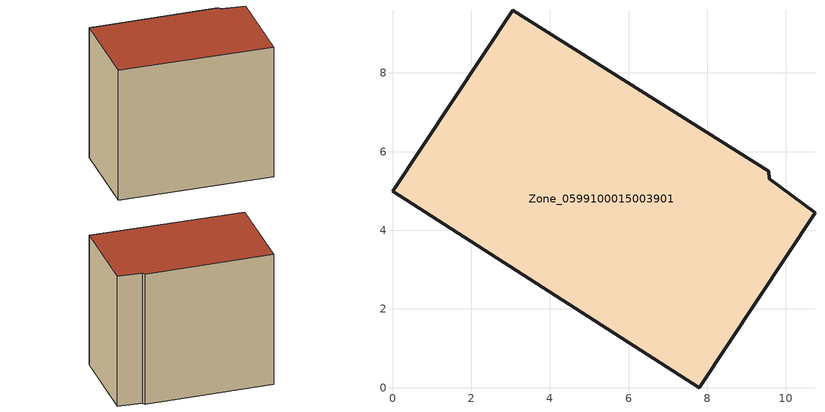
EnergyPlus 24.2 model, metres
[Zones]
Zone_0599100015003901
 floor ground (C_G): 0,4.99 3.05,9.59 9.57,5.5 9.57,5.31 10.74,4.44 7.79,0 z0.61
 wall outside (C_F): 3.05,9.59 0,4.99 7.79,0 10.74,4.44 9.57,5.31 9.57,5.5 3.05,9.59 z0.61:8.86
 roof outside (C_R): 10.74,4.44 9.57,5.31 9.57,5.5 3.05,9.59 0,4.99 7.79,0 z8.86
[BUILDING]
Pand.0599100015003901: North Axis=0; Terrain=City; Loads Convergence Tolerance Value=0.04; Temperature Convergence Tolerance Value=0.4; Solar Distribution=FullExterior; Maximum Number of Warmup Days=25; Minimum Number of Warmup Days=1
[Site:Location]
Rotterdam.The.Hague.AP_ZH_NLD Design_Conditions: Latitude=51.96; Longitude=4.45; Time Zone=1; Elevation=-4.5
[SITE:GROUNDTEMPERATURE:BUILDINGSURFACE]
18, 18, 18, 18, 18, 18, 18, 18, 18, 18, 18, 18
[MATERIAL] Thermal Absorptance=0.9; Solar Absorptance=0.7; Visible Absorptance=0.7
Name | Roughness | Thickness | Conductivity | Density | Specific Heat
G.TC.1975-1991 | MediumSmooth | 0.15 | 0.288461 | 540 | 1210
F.TC.1975-1991 | Rough | 0.3 | 0.230769 | 1920 | 840
R.TC.1975-1991 | MediumRough | 0.2 | 0.153846 | 1500 | 1000
[CONSTRUCTION]
C_G: G.TC.1975-1991
C_F: F.TC.1975-1991
C_R: R.TC.1975-1991
[ZONE]
Zone_0599100015003901: Type=1; Multiplier=1; Ceiling Height=Autocalculate; Volume=Autocalculate; Floor Area=autocalculate; Part of Total Floor Area=Yes
[ZONEINFILTRATION:DESIGNFLOWRATE]
Infil_Zone_0599100015003901: Zone or ZoneList or Space or SpaceList=Zone_0599100015003901; Schedule=AlwaysOn; Design Flow Rate Calculation Method=Flow/Area; Flow Rate per Floor Area=0.003; Constant Term Coefficient=1; Temperature Term Coefficient=0; Velocity Term Coefficient=0; Velocity Squared Term Coefficient=0
[HVACTEMPLATE:ZONE:IDEALLOADSAIRSYSTEM]
Zone_0599100015003901: Maximum Heating Supply Air Temperature=50; Minimum Cooling Supply Air Temperature=13; Maximum Heating Supply Air Humidity Ratio=0.0156; Minimum Cooling Supply Air Humidity Ratio=0.0077; Heating Limit=NoLimit; Cooling Limit=NoLimit; Dehumidification Control Type=ConstantSensibleHeatRatio; Cooling Sensible Heat Ratio=0.7; Dehumidification Setpoint=60; Humidification Control Type=None; Humidification Setpoint=30; Outdoor Air Method=None; Outdoor Air Flow Rate per Person=0.00944; Outdoor Air Flow Rate per Zone Floor Area=0; Outdoor Air Flow Rate per Zone=0; Demand Controlled Ventilation Type=None; Outdoor Air Economizer Type=NoEconomizer; Heat Recovery Type=None; Sensible Heat Recovery Effectiveness=0.7; Latent Heat Recovery Effectiveness=0.65
[ZONECONTROL:THERMOSTAT]
ThermostatControl_Zone_0599100015003901: Zone or ZoneList=Zone_0599100015003901; Control Type Schedule=DualSetpointControlType; Control 1=Thermostat_Zone_0599100015003901; Temperature Difference Between Cutout And Setpoint=0
[THERMOSTATSETPOINT:DUALSETPOINT]
Thermostat_Zone_0599100015003901: Heating Setpoint Temperature Schedule=HeatingSetpoint_Zone_0599100015003901; Cooling Setpoint Temperature Schedule=CoolingSetpoint_Zone_0599100015003901
[SCHEDULE:COMPACT]
HeatingSetpoint_Zone_0599100015003901: Through: 12/31, For: AllDays, Until: 24:00, 21
CoolingSetpoint_Zone_0599100015003901: Through: 12/31, For: AllDays, Until: 24:00, 24
DualSetpointControlType: Through: 12/31, For: AllDays, Until: 24:00, 4
AlwaysOn: Through: 12/31, For: AllDays, Until: 24:00, 1
